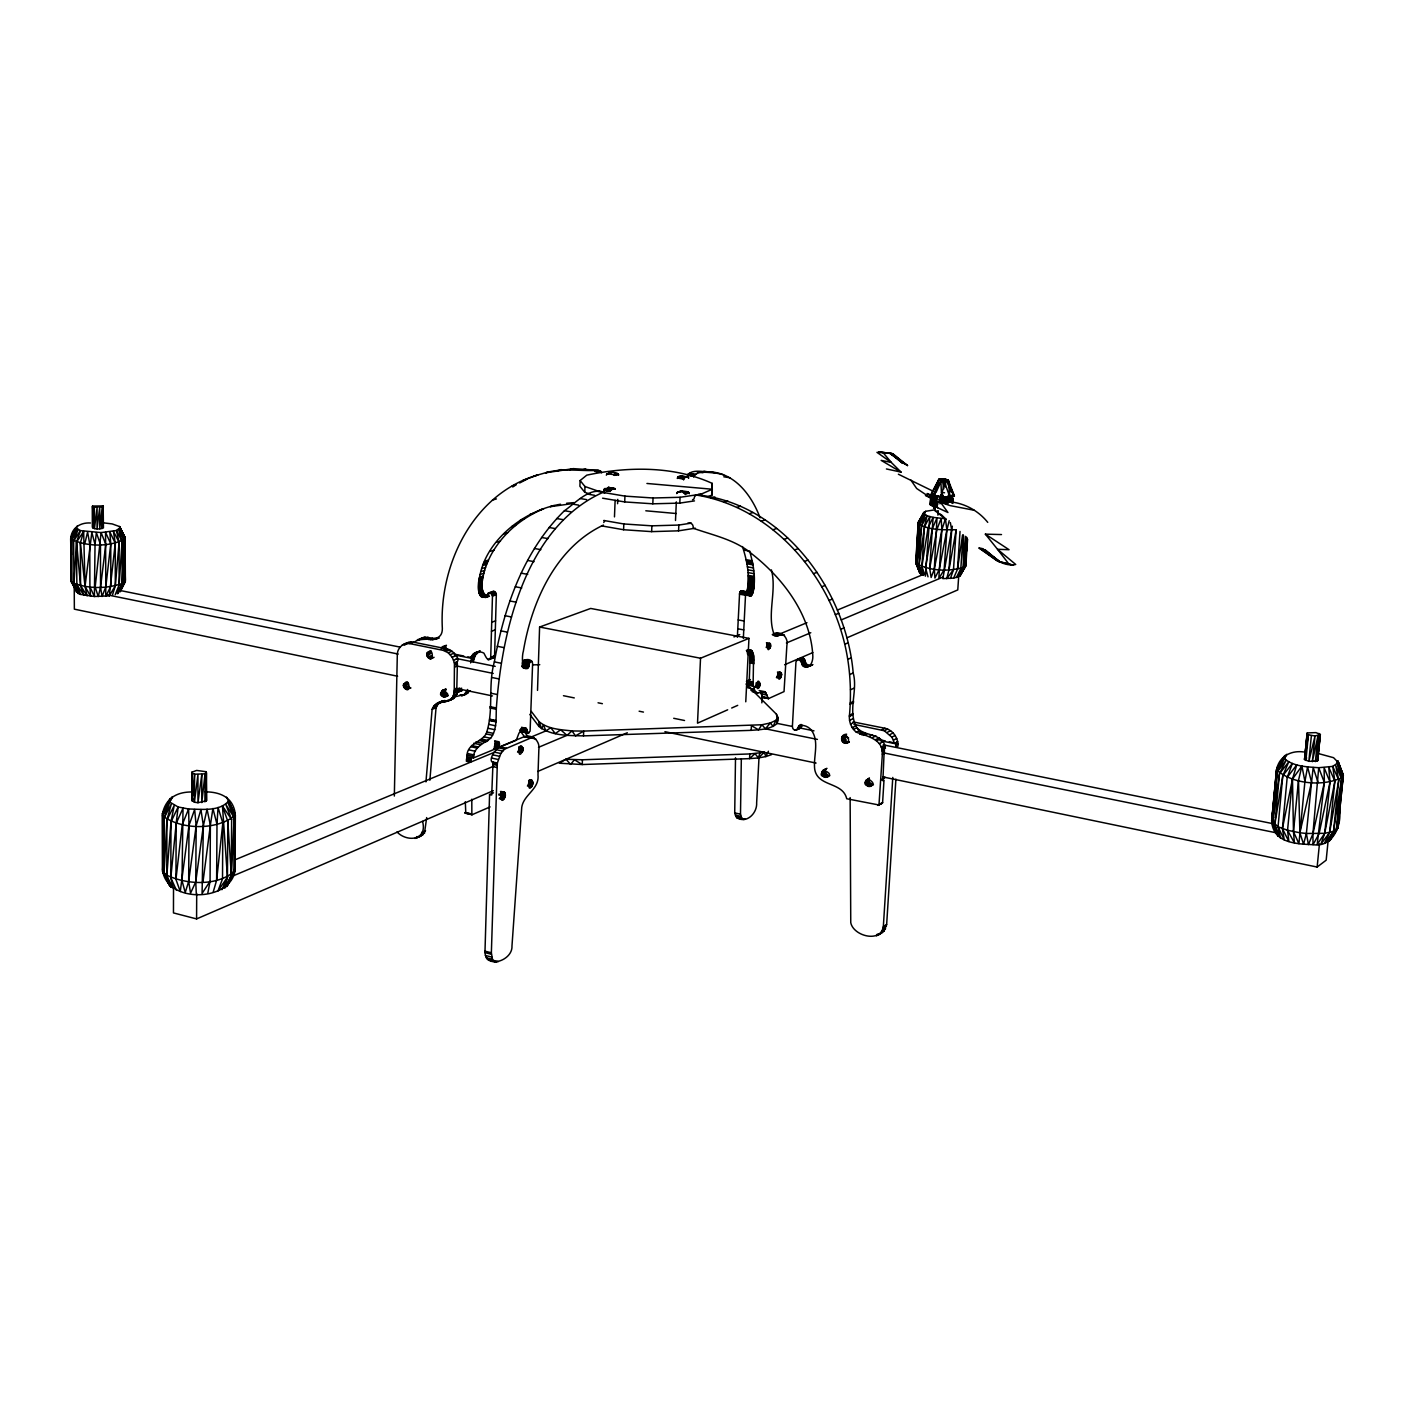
<?xml version="1.0" encoding="UTF-8"?>
<svg xmlns="http://www.w3.org/2000/svg" width="1414" height="1414" viewBox="0 0 1414 1414"><rect width="100%" height="100%" fill="white"/><g stroke="black" fill="none" stroke-linecap="round" stroke-linejoin="round"><path stroke-width="1.5" d="M205.277 791.858C219.559 791.893 232.691 796.842 235.148 813.121L235.06 870.777C229.651 902.91 164.978 903.051 162.557 869.221L162.486 813.651C165.738 798.274 176.732 792.105 191.137 791.964M749.137 683.545L750.092 658.5L749.667 654.823L747.688 654.452L747.405 653.127L753.362 654.258L753.609 655.389L753.114 684.323L754.882 691.163L757.692 693.001L765.08 691.729L768.474 698.622L784.028 691.605L786.873 645.491C788.782 637.078 780.422 629.583 772.291 634.603L778.213 635.699L782.455 634.303M173.515 889.547L173.462 912.914L196.581 918.923L493.309 790.673M454.212 654.841L470.703 658.164C472.329 652.561 478.833 650.369 483.853 653.074C485.285 655.442 488.166 663.608 490.729 657.245L492.461 596.072C489.774 586.881 482.987 605.475 478.993 592.66C475.245 548.349 519.698 510.931 560.51 504.232M488.731 596.178C481.714 595.453 481.573 586.598 482.28 581.278C486.964 548.225 513.565 520.9 543.736 508.775L539.883 509.959M952.347 526.202L942.838 578.626L953.637 578.114L959.664 576.205L963.358 567.756L963.464 535.252M175.937 879.402L182.265 824.592L188.61 809.002C201.601 809.162 219.647 811.848 228.785 800.819L235.343 815.295L235.06 870.777C217.243 886.949 184.474 884.864 164.024 873.764L166.905 820.049L171.359 803.841L164.059 818.034L164.024 873.764L171.218 887.462L166.799 875.902L170.988 821.87L178.129 806.987L188.61 809.002L188.999 825.387L180.267 891.527L175.937 879.402L176.184 823.408L178.129 806.987L169.751 802.056L170.369 798.327L162.486 813.651L162.61 871.519L169.733 885.889L162.61 871.519L164.059 818.034L169.751 802.056L162.557 815.878C181.699 830.036 216.819 830.442 235.343 815.295L226.54 797.143M196.581 918.923L196.705 893.33M235.148 813.121L234.865 868.461L227.778 885.04L233.876 873.039L234.141 817.469L227.937 802.675L235.343 815.295M687.787 523.145C691.711 522.385 693.549 524.93 693.231 528.235C712.656 535.199 735.474 539.653 752.089 554.076C783.109 578.432 810.328 614.277 812.767 654.912C813.315 660.073 811.035 669.105 804.053 666.542C801.473 664.668 799.423 654.753 795.941 661.929L792.388 726.566C792.724 732.222 798.91 730.207 799.016 725.736C803.417 724.357 809.055 726.778 811.707 730.614C819.519 742.05 813.191 756.596 814.694 769.163C817.557 787.174 842.691 781.482 846.721 798.751L878.978 804.99L882.336 754.528C883.679 739.31 867.082 736.234 856.301 732.187C851.246 728.175 848.754 721.564 849.478 715.237C852.023 686.356 849.514 656.98 840.605 629.318C819.979 564.186 765.734 506.477 696.554 495.077C693.284 494.776 695.441 499.725 692.56 499.69M812.325 664.898C804.442 670.006 805.627 652.826 799.599 659.666M823.425 770.047C842.585 777.877 808.454 780.422 826.89 768.315M825.476 777.382C833.394 776.498 821.34 773.016 826.289 768.739L822.824 770.471M204.906 801.897L205.048 773.829L206.161 771.708L196.652 770.436L191.862 772.203L191.844 800.183L194.425 802.233L197.96 802.71L206.426 800.766L206.568 772.733M207.84 893.029L210.067 881.258L210.368 825.193L212.913 808.49L216.996 824.274L216.625 880.286L213.143 892.234M216.996 824.274L218.039 807.447L222.829 823.001L222.511 878.925L217.897 891.103L227.442 877.193L227.831 821.393L222.458 806.068L227.442 877.193L224.738 888.239L231.313 875.213L234.141 817.469L225.816 804.46L231.631 819.501L231.313 875.213L226.682 886.702L233.876 873.039M846.138 743.216L849.231 741.784C842.921 747.706 837.424 734.591 846.633 734.202M849.231 741.784L842.532 741.767C849.178 741.979 842.815 737.472 846.032 734.644L842.585 736.305M867.86 778.849C884.386 787.898 854.286 788.694 869.345 777.965M870.017 786.502L873.41 784.717L869.327 782.525L869.31 778.478L865.916 780.228M210.067 881.258L202.078 893.454L203.369 825.688L200.929 809.533L196.157 825.758L188.681 881.47L185.216 892.517L181.999 880.639L183.025 808.172L176.184 823.408L170.811 877.794L173.462 889.017L166.799 875.902L166.905 820.049L174.205 805.538L170.988 821.87L170.811 877.794L176.467 890.325M746.857 591.759C750.392 576.824 747.087 560.881 742.474 546.564M743.34 638.456L745.514 595.259C747.617 585.573 748.483 601.834 752.336 594.039C756.702 580.147 753.344 564.84 749.72 551.124L743.676 550.064M759.018 757.197L756.649 802.834C757.303 812.838 747.034 823.849 736.906 817.84L734.714 812.909L735.51 757.78M743.905 819.59L741.678 817.999L740.494 814.164L741.325 759M394.329 796.064L397.299 655.248C396.892 646.728 405.8 641.161 413.577 642.203L446.93 648.902C452.109 649.22 463.898 661.522 454.442 662.901L454.23 690.209C455.467 705.816 435.547 697.88 432.118 709.351L425.95 781.889M881.222 803.541L882.601 802.604L883.997 780.192L882.884 780.793L884.263 748.907M104.088 522.915L112.219 523.922L119.518 526.556L125.174 537.833L124.238 582.656L120.137 591.14M403.361 685.578C410.042 672.428 411.509 699.718 403.361 685.578L407.338 684.111L407.532 682.502L403.573 683.969M760.184 684.023C756.154 673.029 755.5 698.463 760.184 684.023L756.243 683.245M882 750.056L885.394 748.306C883.538 732.611 864.997 737.065 856.937 727.75C847.127 711.366 858.21 690.81 853.19 672.993C846.279 590.681 783.444 504.038 698.304 494.971M426.675 654.788C433.426 641.461 434.911 668.999 426.675 654.788L430.634 653.374L431.199 651.041L427.24 652.455M442.882 690.226C458.949 699.258 429.449 698.357 445.516 689.237M1306.925 747.546L1307.225 734.997M443.377 696.996L447.301 695.511L445.074 691.976L446.17 689.113L442.246 690.598L445.092 689.431M404.669 643.83L409.6 643.582L443.006 650.316L448.132 652.685L452.162 657.192L454.442 662.901L457.076 661.982L457.376 663.979L456.757 690.509L453.081 695.6L457.005 694.097L457.853 691.322M531.576 661.045L529.72 662.335L528.801 666.454L522.438 665.181C520.688 658.394 532.265 657.598 532.618 663.573L530.091 731.197L527.935 733.106L526.096 728.298L522.261 729.536L518.973 733.124L516.269 740.247L498.347 747.67C503.119 738.638 491.383 741.378 495.695 748.766L473.319 758.01L466.903 756.596C466.779 743.623 480.707 742.686 486.133 733.901C494.175 711.012 487.636 685.348 494.352 661.876C504.162 606.942 523.799 550.594 564.433 510.719C575.339 503.331 590.557 485.762 604.715 492.973M781.589 674.672C777.665 663.785 776.975 688.936 781.589 674.672L777.665 673.912M967.565 539.282L965.833 565.724L959.664 576.205L965.09 566.784L965.85 536.613M465.807 813.297L465.294 801.756M490.11 806.899L471.852 814.817L471.799 799.21M495.059 961.962L492.496 959.364L491.365 952.771L497.357 762.994C484.684 764.656 494.564 749.455 499.831 746.769L524.223 736.694C532.99 734.06 540.272 741.307 538.84 749.791L537.992 774.872C539.6 789.242 523.64 794.491 521.748 807.306L511.974 946.019C512.787 960.972 484.666 969.88 485.002 951.162L489.562 794.527L493.521 792.812M491.931 658.235L494.582 655.831L496.332 594.746L493.875 591.317L491.277 593.456L495.342 592.148M534.298 737.984L530.657 738.055L504.551 749.173L500.821 753.521L497.357 762.994L493.026 762.093L491.719 795.004L489.562 794.527M473.319 757.992C473.655 747.087 483.5 743.623 490.605 738.267C497.251 729.659 495.837 718.1 496.367 707.99C501.776 630.838 525.743 526.167 603.937 491.931M505.399 795.463C501.016 781.854 498.718 811.424 505.399 795.463L498.965 794.014M688.636 478.339C688.901 475.051 683.156 477.472 683.563 479.929M523.145 749.491C518.867 735.793 516.499 765.31 523.145 749.491L518.867 748.572M532.937 783.427C528.712 769.958 526.379 799.14 532.937 783.427L528.677 782.472M537.514 690.386L539.6 627.038L590.681 608.444L748.96 638.368L745.761 701.804M746.079 684.023L776.445 714.211L777.912 717.411L777.205 723.402C770.223 729.677 760.043 729.589 751.188 730.349L583.505 735.881C568.569 735.474 551.301 736.058 538.964 726.478L539.123 721.723L531.293 711.401M708.326 496.632L712.09 494.971L712.249 483.394C673.718 465.807 627.639 466.479 586.775 475.157L580.111 480.548L579.899 486.257L584.777 492.284L590.698 494.37M584.777 492.284L584.972 486.522L580.111 480.548M945.471 503.137L945.807 498.205M965.903 556.002L965.833 565.724L960.283 575.445L965.603 564.575L966.186 555.773M582.427 759.778L582.25 764.532L559.308 763.207L565.989 759.265L582.427 759.778L749.809 753.945L764.267 752.319L765.858 756.578L771.514 754.634M583.505 735.881L583.682 731.091L761.881 724.763L770.277 722.978L775.791 720.433L777.912 717.411L777.205 723.402L792.353 726.46M614.471 516.888L615.125 500.344M617.6 503.702L617.777 499.372M695.317 528.2L678.579 530.833L651.642 531.629L623.592 529.737L623.821 523.958L603.76 520.476M694.486 500.892L679.798 503.101L652.808 503.808L624.705 501.935L624.935 496.12L600.809 492.054M120.314 590.928L125.316 581.419L125.174 537.833L119.518 526.556L125.174 537.833L125.316 581.419L120.208 591.812M651.642 531.629L651.889 525.831L678.826 525.054L691.393 523.109M652.808 503.808L653.056 497.993L680.063 497.286L698.94 494.493M934.407 509.906L925.675 511.302L923.589 512.946L927.018 515.757L924.473 526.786L921.875 566.572L923.165 575.357L919.789 572.864L916.537 560.987L916.997 550.276M917.368 541.721L918.199 522.438L923.589 512.946L918.358 523.516L915.919 563.179L919.789 572.864L915.759 562.03L918.199 522.438L924.19 512.098L918.358 523.516C929.175 530.692 943.615 529.702 956.164 529.755L953.496 569.648L950.42 578.467M1303.584 751.948C1290.982 750.215 1279.034 756.366 1276.506 769.905L1271.681 820.809C1272.671 843.062 1296.479 843.999 1313.023 844.671L1312.917 833.836L1318.714 767.714L1332.73 766.406L1338.333 762.553L1333.561 757.692L1316.575 753.061M675.503 520.476L676.334 501.864M678.579 530.833L678.826 525.054M679.798 503.101L680.063 497.286M1317.777 760.078L1320.34 734.449L1315.957 732.611L1307.278 732.912L1304.521 759.548L1308.851 761.333L1317.441 761.032L1318.131 751.894M1318.573 741.643L1318.944 733.442M748.96 638.368L700.531 658.235L697.509 723.173L727.662 709.81M712.249 483.394L712.09 494.971M737.348 637.325L739.575 593.438L740.918 590.769L742.368 592.024M749.809 753.945L749.561 758.629L582.25 764.532L574.473 759.795L570.584 764.391L565.989 759.265M751.188 730.349L751.435 725.629L758.54 729.854L761.881 724.763L765.451 728.829L817.416 739.398M466.885 756.631L466.39 761.262L470.668 762.199L471.18 757.568M761.846 702.864L762.287 694.168M937.606 498.011L930.836 497.799L930.253 504.056L931.738 503.313L932.126 496.173L937.606 498.011L930.624 496.915L930.43 504.939L935.591 506.778L936.015 499.637L930.624 496.915L935.096 495.748L934.901 499.301M937.906 515.173L938.154 510.772M951.392 492.319L945.984 479.328L939.073 479.152L931.437 493.68L934.389 495.36L933.647 508.192L935.114 508.934L935.856 496.067L931.437 493.68L939.073 479.152L948.299 480.212L954.379 495.996L948.193 497.304L947.804 503.773M952.7 501.917L952.912 498.347L951.003 497.41L952.117 503.455M935.98 498.258L932.71 498.771L932.286 505.894L937.464 505.788M939.992 503.844L939.585 498.7M944.835 501.687L945.772 497.215L933.611 495.501L931.667 494.564L932.957 492.973M125.316 581.419L117.645 593.774L122.152 583.823L122.099 541.332L116.425 530.497L101.083 532.583L80.439 530.621L76.533 542.11L73.988 583.646L78.053 593.385L80.527 594.41L94.385 596.496L109.32 595.86L115.312 585.785L119.112 542.34L116.425 530.497L120.172 527.563L125.174 539.034C109.444 547.077 86.272 547.112 70.7 538.716C71.548 527.705 80.421 522.385 90.443 522.986M945.065 503.419L945.436 497.428M945.418 502.377L945.63 498.859L953.124 499.266L952.912 502.836M951.039 502.182L951.428 495.766L954.379 495.996L950.473 496.986L954.132 495.112L952.17 494.175M918.358 523.516L923.872 513.865L919.489 524.647L917.014 564.327L920.302 573.713L915.919 563.179L916.944 554.394M917.774 541.208L918.446 530.215M940.787 498.665L941.035 494.67L940.575 498.983M947.592 503.402L947.963 497.41M76.533 542.11L80.563 585.643L87.085 595.842L85.034 586.386L83.656 531.399L76.533 542.11L76.851 584.724L80.527 594.41L73.988 583.646L73.616 541.067L80.439 530.621L75.879 527.74L70.841 537.497L71.089 581.207L78.053 593.385L71.089 581.207L70.7 538.716L77.47 525.708M606.323 475.175C607.914 471.428 616.875 471.251 618.678 475.033M850.132 797.584L850.751 922.635C853.367 936.156 880.869 943.262 883.343 926.488L892.782 777.435M878.748 934.795L884.104 931.013L886.649 924.473L895.91 779.132M798.574 726.248C803.894 720.645 801.844 730.543 797.885 728.351M966.469 551.372L967.194 540.378M1275.499 789.489L1276.064 780.935M1276.489 774.536L1276.913 768.138L1284.849 755.589L1276.913 768.138L1271.681 820.809L1276.029 830.69L1272.741 820.898M125.174 539.034L119.854 528.606L124.149 540.219L122.152 583.823L115.223 594.658L119.13 584.883L122.099 541.332L118.582 529.596L124.149 540.219L124.238 582.656C108.065 589.055 88.075 589.196 72.026 582.462L71.654 539.936L76.48 528.765L70.7 538.716L71.16 579.934M923.165 575.357L919.029 565.476L924.473 526.786L929.776 516.623L925.41 576.152L921.875 566.572L928.097 527.74L933.116 517.383L945.436 518.779L941.901 529.667L934.318 569.1L931.137 577.478L929.67 568.41L933.116 517.383L927.018 515.757L921.557 525.743L917.014 564.327L921.451 574.544L919.029 565.476L921.557 525.743L925.039 514.82L919.489 524.647L915.919 563.179C930.059 571.344 949.695 571.981 965.09 566.784L967.37 538.928M953.496 569.648L946.726 578.644L948.988 569.86L951.693 529.932L950.349 522.561M953.637 578.114L957.49 569.223L960.035 531.452M958.657 576.841L957.773 589.921L847.039 637.785M963.058 535.04L960.831 568.587L956.341 577.601L963.358 567.756L965.497 536.366M965.09 566.784L967.035 537.532M942.82 499.177L943.085 495.183L942.343 499.513M1339.482 809.303C1342.098 825.705 1332.483 847.87 1313.023 844.671L1319.068 833.783L1330.026 782.03L1328.753 767.166L1334.869 781.235L1329.62 832.51L1324.441 843.345L1333.543 831.326L1337.891 828.127L1343.3 775.243L1337.891 760.962L1343.3 775.243L1337.891 828.127L1329.107 841.348L1336.336 829.859L1343.3 775.243L1338.333 762.553L1343.07 777.046C1323.716 786.962 1292.873 784.328 1276.506 769.905L1284.071 757.056L1284.495 758.664C1293.633 766.688 1307.155 766.83 1318.714 767.714L1324.352 782.455L1317.212 844.458L1324.706 833.323L1334.869 781.235L1332.73 766.406L1338.758 780.104L1333.543 831.326L1327.021 842.461M1339.8 805.079L1340.613 794.491M1341.108 788.146L1341.586 781.801M397.016 831.945C406.649 842.214 427.664 840.923 422.574 821.463M417.148 837.813L424.5 833.04L426.675 817.575M429.856 780.263L436.042 707.831L438.128 703.995L442.388 700.955L438.464 702.458M1304.928 781.447L1301.923 766.017L1298.494 780.369L1299.89 832.775L1303.549 844.229L1306.377 833.482L1311.556 782.172L1307.579 766.918L1304.928 781.447L1298.918 843.681L1293.474 831.697L1292.484 779.026L1296.779 764.833L1287.182 777.417L1282.41 828.639L1284.248 839.934L1278.044 826.766L1282.816 775.65L1288.72 761.916L1279.476 773.741L1272.618 822.807L1276.789 834.401M1292.484 779.026L1282.41 828.639L1288.896 841.524L1287.553 830.283L1292.484 779.026L1301.923 766.017M1298.494 780.369L1293.474 831.697L1294.411 842.868L1287.553 830.283L1278.044 826.766L1271.681 820.809L1277.355 771.797L1284.495 758.664L1276.506 769.905L1272.052 818.936L1273.678 817.239M1307.278 732.912L1304.521 759.548L1308.41 734.767L1307.013 733.778L1304.751 758.558L1306.677 757.992M1305.882 760.467L1308.41 734.767L1315.038 736.005L1320.34 734.449L1317.441 761.032L1320.093 735.315L1315.391 761.616L1317.954 735.916L1312.333 761.722L1315.038 736.005L1308.851 761.333L1311.379 735.616M883.043 776.958L1317.141 867.047L1319.456 843.769M1338.263 813.651L1338.687 809.391M1339.73 798.786L1340.136 794.544M1328.082 841.259L1326.173 860.189L1317.141 867.047M952.7 503.402L952.912 498.347M1336.336 829.859L1341.55 778.69L1337.609 764.037L1343.07 777.046M916.537 560.987L916.979 556.727M216.625 880.286L222.829 823.001M945.171 486.999L945.984 479.328L939.073 479.152L935.98 492.549L942.166 478.886L943.863 488.784M84.787 543.718L87.597 532L89.771 544.213L89.913 586.881L94.385 596.496L95.038 544.478L96.364 532.601L100.465 544.514L100.535 587.163L102.038 596.496L105.803 586.934L110.769 543.842L109.797 531.911L115.259 543.188L115.312 585.785L112.378 595.329M770.595 646.552C768.827 635.08 765.327 657.457 770.595 646.552L766.653 645.809M89.913 586.881L90.549 596.231L85.034 586.386L91.839 532.406L95.038 544.478M445.163 647.17L441.256 648.566L445.887 645.721L445.392 649.662M202.997 881.788L210.368 825.193L207.045 809.215L203.369 825.688L195.751 881.859L196.281 893.507M610.141 491.559L611.184 489.562L615.32 488.873L608.427 487.423L603.902 490.057L610.212 491.118M957.49 569.223L962.527 535.146M603.76 522.508L604.785 520.564M949.307 499.142L949.925 495.094L948.087 495.413M676.687 493.574C677.659 490.234 684.376 491.701 685.543 494.529M1330.574 838.396L1330.344 839.916L1338.192 826.236L1337.22 824.256M109.32 595.86L115.259 543.188L113.42 531.293L119.112 542.34L119.13 584.883M470.562 662.919L471.993 657.687L467.875 656.856M473.142 661.964L475.245 655.354L479.646 651.041M948.988 569.86L956.164 529.755M929.67 568.41L937.005 529.207L941.141 518.496L941.901 529.667L938.843 578.414L944.145 569.824L946.885 529.914L949.201 520.706M946.585 503.402L947.716 497.41M944.022 503.313L945.171 497.392L949.855 497.145L948.299 480.212L943.456 478.975L938.525 479.965L933.611 495.501L941.653 497.145L940.823 480.848L943.456 478.975L947.734 481.025L954.379 495.996L951.428 495.766M947.734 481.025L944.64 481.29L941.247 496.933L949.855 497.145L943.456 478.975M677.359 478.48C677.394 476.447 681.972 474.344 682.379 476.801M687.381 475.952C690.739 468.317 704.366 472.364 710.818 471.905C735.704 473.672 752.054 496.279 760.096 517.842M693.602 476.978C696.961 469.342 710.553 473.372 716.986 472.912M1287.553 830.283L1299.89 832.775L1311.556 782.172L1313.182 767.484L1318.095 782.508M169.539 882.566L169.132 884.245L162.557 869.221L167.541 878.766M76.851 584.724L83.974 595.312L80.563 585.643L80.351 542.994L83.656 531.399M884.899 777.117L882.036 779.803M768.421 751.241L765.858 756.578L758.364 757.939L755.041 753.627L749.561 758.629L758.364 757.939L759.884 753.079M120.95 588.79L122.983 582.851M528.801 666.454C521.448 675.008 521.801 655.583 523.321 651.412C531.646 601.427 556.002 547.324 603.442 525.071M1287.182 777.417L1292.378 763.472L1282.816 775.65L1274.756 824.804L1278.026 836.257L1272.618 822.807L1277.355 771.797L1286.086 760.308L1279.476 773.741L1274.756 824.804L1280.536 838.149L1278.044 826.766M73.616 541.067L78.053 529.737L71.654 539.936L71.089 581.207L75.331 589.408M162.557 815.878L169.433 800.147L162.486 813.651M221.91 889.689L227.442 877.193M170.829 800.271L172.526 796.612L168.178 804.053M121.127 589.002L125.369 580.129L125.121 571.433M944.64 481.29L940.823 480.848L933.611 495.501L941.653 497.145M1284.99 757.922L1286.758 754.298L1278.574 766.512M456.015 696.536L464.234 694.61L467.716 689.466M604.167 489.244L610.53 490.216M958.409 576.912L963.358 567.756M228.149 883.361L235.06 870.777L234.017 830.159M440.037 702.546C435.494 705.71 446.223 699.17 443.095 701.874M447.566 701.256L453.753 698.428L457.005 694.097M163.83 811.495L166.004 807.783M76.886 589.868L76.55 592.236L72.026 582.462M965.833 565.724L960.283 574.614L959.77 573.766M1331.67 836.646L1334.922 831.45M962.103 570.089L964.436 566.413M919.012 521.43L925.675 511.302M847.534 742.474C850.45 739.752 846.88 734.025 843.186 735.881M765.451 728.829L770.277 722.978L773.193 726.478L775.791 720.433L777.205 723.402M939.409 513.547L941.706 515.138M461.742 696.077L470.137 690.88L466.284 692.365M522.897 480.442L537.903 474.927C473.831 493.468 439.648 563.09 442.246 626.349C443.961 645.35 424.023 635.717 415.08 641.585M758.364 757.939L764.267 752.319M538.504 747.334L566.979 735.351L572.016 730.95L583.682 731.091L575.516 735.881L572.016 730.95C560.828 729.606 548.172 729.288 539.123 721.723L541.615 728.776L543.365 724.905L545.945 730.897L529.667 737.648M404.457 645.173L408.646 642.433M419.004 640.206C424.43 633.772 432.525 640.365 439.135 637.979L435.229 639.358M441.981 647.117L444.668 646.463L447.213 649.662M193.276 799.122L191.844 800.183L191.862 772.203L193.064 794.986M545.945 730.897L550.771 727.68L555.295 733.601L560.651 729.765L566.979 735.351M512.716 486.982L516.092 484.79L512.221 485.939M880.781 933.028L884.104 931.013M876.38 935.891L882.071 932.78M883.167 927.92L886.49 925.905M882.301 930.695L885.606 928.68M883.343 926.488L886.649 924.473M824.221 769.746L826.536 768.597M942.095 515.421L946.143 519.486L935.343 511.002L933.682 503.384L935.768 502.217C955.404 499.107 975.147 506.725 987.75 522.367M878.076 805.397L882.354 803.17M879.208 804.407L882.601 802.604M877.847 805.361L882.513 802.922M867.065 785.689L870.476 783.922M867.843 786.184L871.236 784.417M881.169 779.733L884.528 778L882.937 777.24M868.709 786.484L872.102 784.717M869.115 786.538L872.526 784.77M865.386 781.924L868.797 780.174M865.386 782.402L868.797 780.634M865.545 783.374L868.956 781.606M865.916 784.293L869.327 782.525M866.393 785.017L869.804 783.232M865.545 781.023L868.956 779.255M519.663 482.969L526.768 479.311M882.336 754.528L884.598 753.379M882.265 751.771L884.545 750.64M889.353 741.714L897.996 743.958L898.014 746.097L895.769 747.228L895.769 745.072L897.996 743.958C897.466 736.694 892.181 729.836 884.952 728.263L853.031 721.9M882.354 753.167L884.616 752.018M824.221 777.028L827.685 775.296M881.629 748.536L885.023 746.822M825.069 777.329L828.533 775.579M826.359 777.347L829.824 775.597M880.038 740.636L894.373 743.517L897.713 741.802L895.486 742.969L895.769 745.072M882.159 750.869L884.422 749.738M934.619 506.884L933.647 508.192L935.856 496.067L931.667 494.564L934.389 495.36M821.941 774.236L825.405 772.504M822.312 775.155L825.776 773.423M822.789 775.862L826.253 774.13M894.373 743.517L893.383 740.176L896.723 738.497M881.116 747.087L884.528 745.372M823.443 776.551L826.907 774.801M822.294 771.125L825.758 769.393M821.941 771.903L825.405 770.17M853.879 724.392L884.28 730.755L891.792 737.154L895.15 735.492M879.349 743.64L882.76 741.943M821.781 772.804L825.246 771.072M821.781 773.264L825.246 771.531M875.708 739.575L879.101 737.896M876.91 740.671L880.321 738.974M889.813 734.626L893.171 732.965M93.766 526.821C90.761 529.49 101.454 529.384 103.434 527.882L103.169 505.947L92.546 506.035L92.546 527.44L92.546 506.035L92.917 512.275M872.544 737.578L875.955 735.881M887.232 732.381L890.59 730.72M881.594 729.924L884.952 728.263M869.133 736.429L872.544 734.75M884.28 730.755L887.656 729.094M863.724 735.386L867.136 733.707M842.532 741.767L845.979 740.07M843.204 742.438L845.095 740.936M859.624 734.202L863.053 732.523M843.981 742.916L846.279 741.802M844.83 743.216L847.552 742.138M861.904 735.015L865.315 733.336M841.683 737.772L845.13 736.093M841.524 738.674L844.971 736.994M841.524 739.133L844.971 737.454M856.301 732.187L859.73 730.508M841.683 740.105L845.13 738.426M842.055 741.042L845.501 739.345M853.49 729.412L856.937 727.75M842.037 736.977L845.501 735.298M852.218 727.644L855.664 725.983M850.486 724.127L853.915 722.466M849.514 720.398L852.96 718.736M849.461 715.749L852.907 714.105M849.39 716.527L852.872 714.618M849.478 715.237L852.925 713.593M934.212 494.688L935.361 494.14M850.132 704.26L853.579 702.634M795.075 730.225L801.19 727.468M796.17 730.225L800.748 727.998M798.274 726.867L801.773 725.205M850.221 702.97L853.667 701.344M798.115 727.715L801.632 725.877M797.973 728.475L801.491 726.814M850.486 689.785L853.95 688.194M849.743 674.566L853.19 672.993M847.817 659.348L851.281 657.81M731.692 708.025L737.719 705.356M420.594 834.755L424.5 833.04M805.397 666.807L808.914 665.269M419.092 836.54L422.998 834.826M414.885 838.449L421.054 836.098M806.157 666.913L809.674 665.375M806.899 666.931L810.399 665.375M807.571 666.842L812.891 664.562M801.879 664.509L805.397 662.972M421.637 832.457L425.543 830.743M802.834 665.87L806.351 664.333M803.417 666.294L806.934 664.757M804.053 666.542L807.571 665.004M804.212 666.577L807.73 665.04M701.044 494.175L712.356 489.244L646.94 483.464M801.225 661.116L804.743 659.578M801.526 661.858L805.043 660.338M801.65 662.671L805.167 661.133M844.777 644.236L848.241 642.734M801.65 663.025L805.167 661.505M801.685 663.785L805.202 662.247M537.727 771.478L627.303 732.752M746.38 681.283L750.41 679.551M784.629 664.757L812.82 652.579M797.266 659.631L801.438 657.846M796.789 659.985L802.145 657.793M796.347 660.532L802.498 657.828M799.652 659.578L803.187 658.058M753.892 689.06L747.953 687.876L747.175 683.174L750.145 681.866M800.289 659.967L803.806 658.447M800.819 660.515L804.354 658.995M840.605 629.318L844.087 627.834M231.295 876.645L493.733 766.176M786.414 642.981L810.788 632.73M841.259 619.898L942.855 577.142M746.963 650.917L750.922 650.033L753.362 654.258M835.338 614.683L838.838 613.234M234.583 859.995L495.077 752.001M778.548 634.479L806.952 622.69M837.388 610.07L924.65 573.907M684.464 477.914L678.207 476.889M771.39 569.877C777.205 591.158 766.105 615.744 774.642 635.681L778.213 635.699M738.126 818.317L739.646 818.034M829.028 600.473L832.528 599.041M733.972 636.936L739.716 634.603M821.728 586.757L825.246 585.361M813.492 573.677L817.009 572.317M432.118 709.351L436.042 707.831M436.148 703.659L440.072 702.175M440.956 701.945L444.88 700.443M451.72 697.986L455.626 696.483M438.817 703.43L443.713 701.415M434.186 705.498L438.128 703.995M443.607 702.104L447.725 700.496M445.003 701.927L451.49 699.771M449.829 699.93L453.753 698.428M464.234 694.61L468.105 693.125M432.702 707.884L436.626 706.381M455.856 689.484L458.154 691.817L462.024 690.35L453.947 692.772L456.563 691.817M444.12 697.261L448.044 695.776M458.154 691.817L462.378 690.456M804.478 561.464L808.03 560.103M434.08 657.316L430.316 658.624M441.15 693.461L445.074 691.976M441.309 694.38L445.233 692.895M454.23 690.209L459.727 688.017L461.282 689.979M441.663 695.246L445.587 693.761M456.262 690.279L460.133 688.812M442.087 695.918L446.029 694.433M454.141 691.499L456.757 690.509M456.74 690.88L460.611 689.413M442.688 696.554L446.612 695.052M441.716 691.146L445.657 689.661M441.362 691.835L445.286 690.35M441.168 692.648L445.092 691.163M794.633 549.958L798.185 548.632M406.313 689.36L410.944 687.946M490.499 658.305L494.352 656.891M487.742 659.578L494.016 657.475M488.714 659.702L493.663 657.828M470.827 661.452L473.407 660.515M403.52 686.497L407.338 684.111M403.874 687.345L407.833 685.878L410.272 687.876M404.298 688.017L408.275 686.568M404.899 688.636L408.858 687.169M490.729 657.245L494.582 655.831M405.571 689.095L409.53 687.628M490.693 657.616L494.547 656.202M470.703 658.164L474.662 656.52M454.76 664.933L457.376 663.979L454.442 662.901M471.587 658.73L474.167 657.775M403.379 684.765L407.356 683.316M471.162 660.055L473.743 659.101M454.831 666.966L457.447 666.012M784.098 539.37L787.669 538.062M453.629 660.161L457.553 658.73M474.839 652.932L480.141 650.864M473.937 653.568L478.25 651.819M473.531 653.922L477.402 652.508M473.124 654.328L476.995 652.914M472.736 654.753L476.606 653.339M472.011 655.707L475.882 654.293M471.375 656.768L475.245 655.354M452.162 657.192L456.103 655.76M450.235 654.629L454.177 653.197M427.187 656.573L431.57 655.831M445.657 651.2L449.599 649.786M428.212 657.864L432.949 657.687M428.902 658.323L431.535 657.369M429.644 658.571L432.277 657.634M448.132 652.685L452.073 651.271M426.887 653.162L430.846 651.748M441.539 647.771L445.445 646.375M772.963 529.755L776.569 528.483M426.692 653.957L430.651 652.543M491.453 631.227L495.307 629.849M426.834 655.707L430.634 653.374M443.006 650.316L446.93 648.902M442.564 646.64L446.471 645.261M491.736 622.231L495.589 620.87M428.742 639.641L432.666 638.262M430.316 639.959L434.222 638.58M432.277 640.012L436.184 638.633M402.318 644.961L406.313 643.564M407.267 643.388L411.244 641.991M417.324 639.764L425.119 637.148M409.6 643.582L413.577 642.203M424.129 638.668L428.053 637.307M761.333 521.2L764.939 519.945M749.261 513.742L752.902 512.487M481.891 596.584L485.78 595.259M482.492 596.885L486.363 595.559M483.128 597.132L486.999 595.807M491.878 593.968L495.731 592.643M483.818 597.291L487.689 595.966M492.213 594.622L496.084 593.297M484.861 597.486L488.873 596.195M485.568 597.503L489.438 596.178M492.408 595.329L496.279 594.004M492.461 596.072L496.332 594.746M479.275 593.403L483.164 592.077M479.611 594.074L483.482 592.766M736.853 507.396L740.494 506.159M479.982 594.693L483.853 593.385M480.389 595.259L484.26 593.951M488.272 593.067L493.239 591.282M480.848 595.754L484.719 594.446M487.901 593.473L494.175 591.388M481.343 596.195L485.232 594.887M490.923 592.996L494.794 591.688M478.392 590.133L482.262 588.825M478.551 591.017L482.421 589.709M478.745 591.865L482.634 590.557M478.993 592.66L482.863 591.352M478.144 586.068L482.033 584.76M478.144 587.146L482.033 585.856M478.197 588.189L482.068 586.881M478.268 589.178L482.156 587.871M478.392 582.568L482.28 581.278M478.268 583.77L482.156 582.48M724.145 502.2L727.803 500.98M478.197 584.936L482.086 583.646M479.258 577.372L483.128 576.081M478.975 578.715L482.863 577.425M478.745 580.04L482.634 578.75M478.551 581.313L482.439 580.023M711.224 498.188L714.901 496.968M479.894 574.579L483.782 573.289M481.626 568.658L485.515 567.403M480.689 571.663L484.578 570.39M483.111 564.504L486.999 563.232M694.963 495.695L700.248 493.875M697.986 495.324L701.697 494.105M482.704 565.582L486.593 564.31M484.56 561.305L488.449 560.05M484.048 562.365L487.918 561.111M483.553 563.426L487.441 562.171M684.076 492.991L687.787 491.789L689.307 493.751M684.464 493.115L688.176 491.913M684.818 493.327L688.53 492.125M685.118 493.61L688.901 492.514M685.401 494.087L689.113 492.885M490.181 551.372L494.069 550.134M677.447 492.213L681.919 490.835L687.787 491.789M677.147 492.443L682.078 490.852L676.917 492.779M496.597 542.287L500.468 541.049M503.791 533.979L507.661 532.76M511.744 526.538L515.615 525.336M529.702 514.537L533.856 513.176M520.405 520.034L524.258 518.832M554.076 505.505L550.24 506.689L571.998 503.667M488.696 960.353L492.054 960.018M607.207 473.743L613.464 474.574L617.388 473.478M613.623 474.609L617.759 473.637M613.994 474.768L618.095 473.902M614.33 475.033L618.36 474.22M618.554 474.609L614.595 475.369M606.588 474.291L611.696 472.523M522.279 731.71L520.617 730.066L526.945 731.409M598.352 470.332L573.377 468.635L545.574 472.806C562.843 467.627 581.136 471.481 598.352 470.332L601.639 472.842M594.552 471.445L599.73 470.562M595.93 471.675L600.208 470.756M596.425 471.887L600.72 471.109M596.938 472.241L601.18 471.657M492.532 500.061L496.42 498.912M581.914 469.996L585.714 468.882M569.559 469.748L573.377 468.635M557.434 470.703L561.252 469.572M534.032 476.058L549.41 471.675M762.782 697.402L760.432 691.923L766.335 693.09M465.613 694.61L459.904 695.052M937.199 505.081L932.286 505.894L930.836 497.799L930.43 504.939L937.199 505.081L930.253 504.056L935.856 504.356M877.122 934.283L879.702 933.876M937.889 503.525L936.015 499.637L944.658 500.574L953.124 499.266L947.645 498.47M974.211 510.26L950.243 505.629L940.628 502.412L947.963 512.522L937.606 507.732L935.768 502.217L949.218 501.74M891.509 453.523L902.698 463.385L890.042 453.275L905.013 464.163L892.8 453.77L879.031 451.844L892.8 453.77L907.541 465.559L890.042 453.275L876.963 452.356L891.262 462.396L901.036 472.099L886.419 468.953M943.986 502.5L951.64 501.546M950.473 496.986L952.877 496.721L948.193 497.304L949.855 497.145M427.629 657.245L430.51 656.591M566.625 503.243L573.978 502.642M533.202 664.863L539.759 664.686M979.089 548.031L1000.546 562.33L984.71 549.569L998.814 561.623L1013.485 565.211L997.277 561.005L979.089 548.031L982.058 548.544L1000.546 562.33L982.058 548.544C991.055 556.48 1002.65 567.226 1015.712 564.469L997.524 549.286L985.364 534.156L1001.501 534.563M494.069 748.572L496.226 747.211L504.551 749.173M416.564 836.681L418.809 836.735M935.432 506.566L933.682 503.384L936.475 503.49L937.252 507.414M1306.377 833.482L1324.706 833.323L1333.543 831.326L1341.55 778.69L1335.682 765.345L1338.758 780.104L1329.62 832.51L1320.976 844.017L1324.706 833.323L1330.026 782.03L1324.087 767.625L1324.352 782.455L1312.917 833.836L1308.427 844.582L1306.377 833.482L1299.89 832.775M941.547 492.567L944.552 492.744M524.771 659.737L526.096 660.886M458.507 691.923L461.035 690.969L461.6 688.123M624.935 496.12L653.056 497.993M623.821 523.958L651.889 525.831M645.809 510.79L676.263 513.529M94.349 507.202L103.328 506.566L102.162 528.465L102.197 507.096L99.793 528.801L99.705 507.449L97.053 528.836L97.089 507.485L94.438 528.571L94.349 507.202L92.688 506.654L92.776 528.005M935.343 511.002L938.048 511.355M703.942 471.216L710.128 472.205M723.615 474.768L710.818 471.905M696.837 471.675L703.041 472.7M723.791 476.783L729.942 477.773M689.449 473.372L695.67 474.379M688.636 473.619L694.857 474.644M688.353 473.831L694.574 474.857M688.035 474.203L694.256 475.228M687.522 475.334L693.744 476.359M681.566 475.829L688.424 477.172M682.308 476.447L688.547 477.455M677.978 477.066L684.235 478.091M677.766 477.331L684.023 478.356M677.606 477.667L683.846 478.692M677.465 478.056L683.704 479.081M608.427 487.423L614.966 488.502M608.338 487.441L615.32 488.873M604.874 488.502L611.184 489.562M604.644 488.625L610.936 489.686M604.414 488.855L610.724 489.916M604.025 489.633L610.318 490.693M603.849 490.499L608.038 491.312M597.309 490.835L604.255 492.107M596.443 491.1L604.52 492.496M588.348 494.246L594.675 495.324M602.594 498.188L624.705 501.935M580.323 498.559L586.669 499.637M572.334 504.056L578.697 505.134M564.433 510.719L570.796 511.815M601.551 525.884L623.592 529.737M556.621 518.531L563.019 519.645M746.203 559.679L752.23 560.739M746.415 560.704L752.442 561.765M746.627 561.747L752.655 562.807M548.986 527.475L555.384 528.589M746.804 562.772L752.831 563.85M746.963 563.815L752.99 564.893M747.37 566.837L753.379 567.898M747.688 569.754L753.715 570.832M747.953 572.582L753.962 573.66M541.58 537.479L547.978 538.61M748.13 575.321L754.157 576.382M748.2 576.629L754.21 577.707M748.253 577.919L754.263 578.998M748.271 579.174L754.281 580.253M748.289 580.394L754.281 581.472M748.271 581.578L754.281 582.656M748.236 582.727L754.245 583.805M748.183 583.841L754.192 584.919M748.112 584.901L754.122 585.979M748.024 585.926L754.033 587.004M747.918 586.898L753.927 587.994M534.439 548.491L540.855 549.657M747.794 587.835L753.803 588.913M747.653 588.719L753.644 589.815M747.476 589.567L753.485 590.645M747.299 590.345L753.291 591.441M747.087 591.087L753.079 592.166M740.918 590.769L752.867 592.855M742.05 591.052L746.044 591.777M740.565 591.087L752.602 593.473M740.211 591.565L746.239 592.66M746.327 592.961L752.336 594.039M739.964 592.077L745.973 593.173M748.041 593.827L752.054 594.552M739.734 592.731L745.744 593.827M747.741 594.269L751.735 595.011M747.405 594.658L751.417 595.4M739.575 593.438L745.585 594.534M747.052 594.994L751.064 595.718M746.68 595.241L750.675 595.983M739.487 594.163L745.514 595.259M527.634 560.474L534.05 561.641M892.8 453.77L890.042 453.275L907.541 465.559M521.289 573.183L527.705 574.367M738.196 619.915L744.206 621.046M776.551 633.189L783.957 634.886M774.925 633.472L780.828 634.568M780.581 634.639L784.523 635.381M515.332 586.757L521.766 587.959M773.387 635.328L777.329 636.07M737.772 628.788L743.782 629.902M766.423 642.804L770.383 643.564M766.635 643.423L770.595 644.183M766.742 644.201L770.701 644.943M937.729 504.462L931.738 503.313L930.624 496.915M766.742 644.943L770.701 645.685M766.459 646.658L770.4 647.4M766.176 647.453L770.135 648.195M509.924 600.985L516.357 602.205M747.458 649.627L751.435 650.387M747.706 649.857L751.912 650.9M748.165 650.44L752.142 651.2M746.38 650.405L752.354 651.554M746.574 650.776L752.548 651.925M746.769 651.182L752.725 652.331M747.105 652.101L753.079 653.233M747.653 654.24L753.609 655.389M749.844 655.831L753.821 656.591M749.986 657.121L753.962 657.899M750.092 658.5L754.069 659.26M750.145 659.914L754.104 660.674M750.145 661.381L754.104 662.159M750.092 662.901L754.051 663.661M505.063 615.726L511.497 616.964M777.453 672.039L781.376 672.799M777.629 672.711L781.535 673.471M539.6 627.038L700.531 658.235M777.682 673.524L781.606 674.284M777.576 674.778L781.5 675.538M777.382 675.627L781.306 676.387M777.117 676.405L781.023 677.165M776.816 677.023L780.722 677.783M526.132 736.27L529.366 737.595M945.63 498.859L951.657 500.026L942.926 499.071L948.688 500.485M776.41 677.606L780.334 678.367M500.839 630.856L507.273 632.129M749.155 681.177L753.132 681.955M756.243 682.838L760.202 683.616M749.12 682.379L753.096 683.156M756.137 684.111L760.096 684.889M747.175 683.156L753.114 684.341M755.96 684.959L759.901 685.737M747.193 683.545L753.132 684.712M747.211 683.916L753.149 685.154M755.677 685.755L759.618 686.532M755.359 686.391L759.318 687.169M747.334 685.101L753.273 686.267M754.952 686.974L758.911 687.752M759.159 690.562L765.08 691.729M750.922 690.386L754.882 691.163M752.23 691.711L756.19 692.507M753.733 692.224L757.692 693.001M761.386 693.974L767.289 695.14M761.969 696.66L767.873 697.827M762.058 696.996L767.961 698.163M762.199 697.261L768.686 698.569M762.376 697.42L768.474 698.622M497.251 646.286L503.684 647.559M524.576 659.808L530.939 661.08M524.134 660.055L532.23 661.628M523.71 660.479L530.073 661.77M523.339 661.063L529.72 662.335M523.074 661.681L529.437 662.954M522.827 662.459L529.189 663.749M522.703 663.29L529.066 664.562M522.667 663.661L529.048 664.933M522.597 664.421L528.96 665.694M521.766 666.595L528.129 667.885M523.498 667.479L527.74 668.327M455.502 654.364L463.757 656.025M494.352 661.876L500.768 663.166M522.986 667.797L527.334 668.61M936.121 496.986L932.126 496.173L934.053 501.192M881.152 740.07L885.252 740.901M118.776 590.221L400.021 647.099M456.262 658.482L495.2 666.365M798.839 727.768L813.969 730.844M844.246 736.959L848.577 737.843M883.184 744.842L1272.476 823.584M106.633 594.728L398.2 654.063M456.51 665.941L493.221 673.418M884.528 753.061L1278.539 833.27M492.143 677.536L498.559 678.844M563.461 695.706L574.278 697.915M598.051 702.793L602.382 703.677M639.128 711.207L643.458 712.09M673.718 718.294L684.535 720.504M490.658 693.16L497.074 694.486M397.617 676.246L74.359 609.169L74.235 588.118M455.803 688.318L492.443 695.918M664.916 731.692L816.09 763.065M489.951 706.647L496.367 707.99M489.916 707.954L496.314 709.298M489.598 719.16L495.996 720.521M489.58 719.691L495.978 721.034M489.562 720.203L495.961 721.564M489.562 720.486L495.961 721.847M521.501 727.309L526.096 728.298M522.19 727.68L526.485 728.687M522.508 728.281L526.733 729.164M522.65 728.882L526.874 729.783M520.582 729.111L526.909 730.455M520.582 729.306L526.909 730.649M520.759 730.702L527.086 732.045M524.841 731.886L529.048 732.77M489.226 724.445L495.625 725.806M520.988 731.232L527.316 732.576M521.236 731.533L528.606 733.053M488.378 728.334L494.776 729.695M524.223 736.694L530.657 738.055M531.505 738.055L535.765 738.956M487.052 732.028L493.451 733.389M486.133 733.901L492.532 735.28M484.207 736.888L490.605 738.267M494.617 740.848L498.877 741.767M494.9 741.502L499.16 742.421M518.779 746.769L523.074 747.688M481.98 739.133L488.396 740.512M495.077 742.297L499.319 743.216M518.885 747.67L523.18 748.589M480.513 740.088L486.929 741.466M495.112 743.216L499.372 744.135M479.346 740.565L485.762 741.943M495.077 743.676L499.336 744.595M518.708 749.544L522.986 750.481M494.918 744.683L499.177 745.602M518.425 750.481L522.72 751.417M494.617 745.655L498.877 746.574M499.831 746.769L506.3 748.165M475.882 741.926L482.298 743.304M518.037 751.364L522.332 752.301L517.559 752.107M494.281 746.433L498.541 747.352M473.672 743.287L480.088 744.665M493.574 748.289L495.695 748.766M496.12 749.632L502.606 751.046M471.551 745.514L477.985 746.91M470.721 746.698L477.137 748.094M494.352 752.107L500.821 753.521M492.92 754.864L499.407 756.278M468.988 749.88L475.422 751.294M491.736 758.081L498.205 759.495M467.645 753.538L474.079 754.935M734.714 812.909L740.494 814.164M467.239 755.041L473.655 756.455M735.156 815.065L740.936 816.338M466.744 757.48L471.021 758.417M735.881 816.726L741.678 817.999M466.62 758.346L470.897 759.353M739.381 818.14L745.425 819.307M492.708 764.32L497.021 765.274L493.026 762.093M736.906 817.84L742.686 819.113M466.461 759.848L470.738 760.785M492.549 766.547L496.862 767.502M528.606 780.687L532.866 781.642M528.712 781.589L532.972 782.525M528.536 783.444L532.778 784.381M528.253 784.381L532.512 785.318M527.864 785.247L532.124 786.202M527.404 785.99L531.664 786.944M500.468 791.451L504.763 792.423L501.617 791.54M500.786 791.946L505.081 792.918M501.033 792.706L505.328 793.661M501.139 793.608L505.434 794.562M498.806 795.004L505.24 796.436M500.68 796.418L504.975 797.39M500.291 797.302L504.586 798.274M499.796 798.062L504.091 799.034M499.248 798.627L503.543 799.599M465.012 812.414L471.41 813.881M465.047 812.732L471.428 814.199M465.118 812.997L471.516 814.464M465.241 813.191L472.188 814.764M529.384 779.662L532.336 780.404M485.002 951.162L491.365 952.771M501.793 791.663L504.763 792.423M485.002 952.647L491.365 954.256M485.356 955.457L491.719 957.066M486.133 957.755L492.496 959.364M494.175 960.566L498.4 961.626M487.282 959.417L493.645 961.043M490.287 960.566L496.65 962.174M857.909 729.2L861.197 733.265M584.972 486.522L598.829 491.365M941.282 499.336L944.658 500.574M938.525 479.965L940.823 480.848M934.901 496.738L927.071 493.521L935.608 498.4M898.385 474.22L933.293 491.312M925.445 495.572L931.561 498.453L916.679 488.502L910.704 479.841M901.036 472.099L881.152 460.381L891.262 462.396L883.114 452.674M985.364 534.156L1009.048 549.71L997.524 549.286L1008.606 563.656M933.682 503.384L937.606 507.732M529.826 714.37L538.964 726.478M524.965 732.54L528.871 737.843M519.61 730.101L524.824 737.189M222.458 806.068L231.631 819.501M121.038 531.098L123.124 534.792M935.768 502.217L936.475 503.49M891.792 737.154L893.383 740.176M72.008 581.79L75.349 589.196M1337.114 761.315L1342.239 773.334M915.759 562.03L919.913 572.034M932.71 498.771L935.591 506.778M1336.866 761.315L1338.722 767.378M103.257 527.245L103.169 505.947L103.257 527.245L102.55 518.514M948.299 480.212L951.604 492.196M928.026 576.841L925.463 567.562L932.339 528.553L936.987 518.019L934.318 569.1L934.937 578.026L939.214 569.577L946.885 529.914L945.436 518.779M945.082 497.374L946.249 503.808M776.445 714.211L777.594 721.087M80.351 542.994L85.034 586.386M227.831 821.393L231.313 875.213M70.841 537.497L71.442 554.854M192.269 773.228L192.233 801.296L194.602 774.2L192.269 773.228M201.795 774.519L201.778 802.604L205.048 773.829L194.602 774.2L194.425 802.233L197.942 774.607L197.96 802.71L201.795 774.519M188.999 825.387L188.681 881.47L190.554 893.188L195.751 881.859L196.157 825.758L194.655 809.48L188.999 825.387M105.803 586.934L105.714 596.248L110.822 586.474L110.769 543.842L105.555 532.353L105.803 586.934M206.161 771.708L206.426 800.766L206.161 771.708M101.083 532.583L95.18 587.146L98.255 596.584L100.535 587.163L105.803 544.284L101.083 532.583M528.553 667.125L522.102 666.012L528.553 667.125M805.733 663.626L802.215 665.163L805.839 663.785M693.974 475.723L687.752 474.697L693.956 475.776"/></g></svg>
